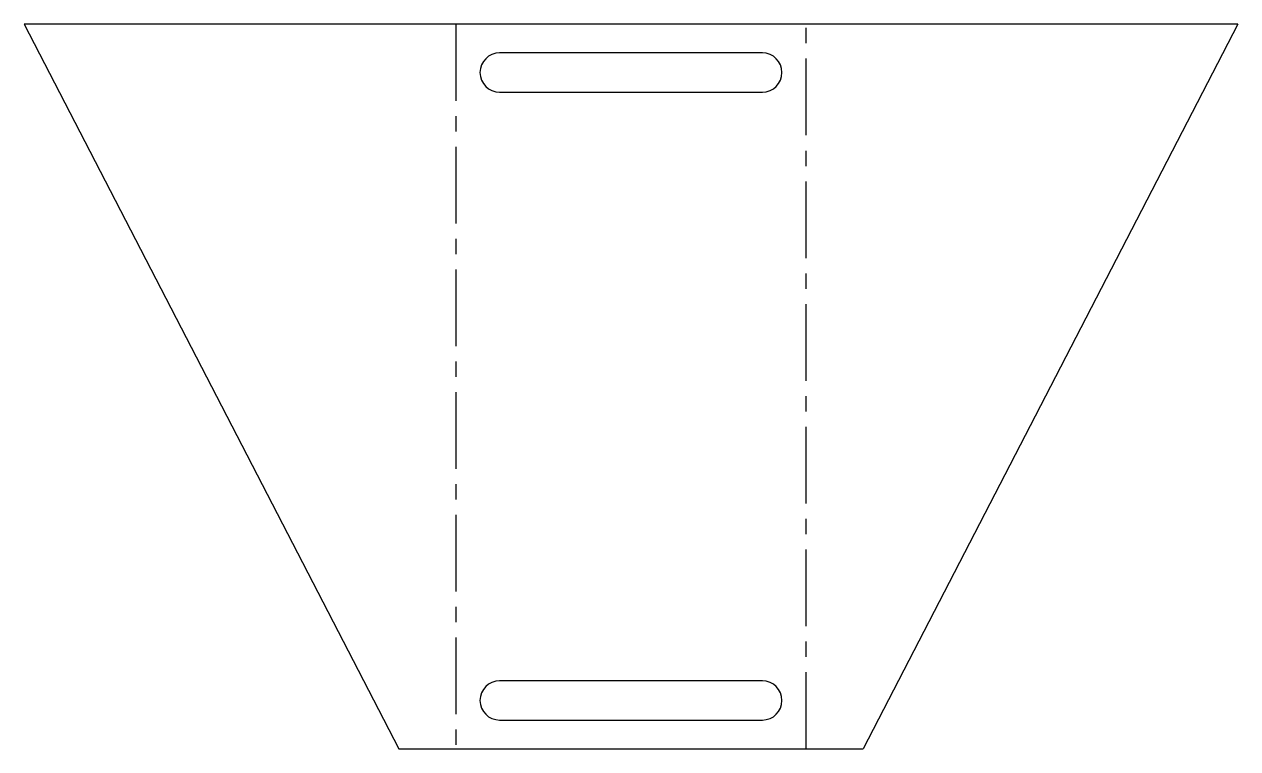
# Model space of a CAD drawing. Header units: millimetres. Extents: x -87 to 114, y -84 to 36.
import ezdxf

# ---------------------------------------------------------------- set-up
doc = ezdxf.new("R2010")
doc.units = ezdxf.units.MM
doc.linetypes.add('CENTERX2', pattern=[20.32, 12.7, -2.54, 2.54, -2.54])

msp = doc.modelspace()

# ---------------------------------------------------------------- linework, layer by layer
at = {"color": 7, "linetype": 'Continuous', "lineweight": 25}
for p, q in [((-86.93, 35.77), (-24.93, -84.23)), ((113.97, 35.77), (-86.93, 35.77)), ((113.97, 35.77), (51.97, -84.23)), ((35.27, 31.02), (-8.23, 31.02)), ((-8.23, 24.52), (35.27, 24.52)), ((35.27, -72.98), (-8.23, -72.98)), ((-8.23, -79.48), (35.27, -79.48)), ((-24.93, -84.23), (51.97, -84.23))]:
    msp.add_line(p, q, dxfattribs=at)
at = {"color": 7, "linetype": 'CENTERX2'}
for p, q in [((-15.46, 35.77), (-15.46, -84.23)), ((42.5, -84.23), (42.5, 35.77))]:
    msp.add_line(p, q, dxfattribs=at)
at = {"color": 7, "linetype": 'Continuous', "lineweight": 25}
for centre, start, end in [((-8.23, 27.77), 90, 270), ((35.27, 27.77), 270, 90), ((-8.23, -76.23), 90, 270), ((35.27, -76.23), 270, 90)]:
    msp.add_arc(centre, 3.25, start, end, dxfattribs=at)

doc.saveas('drawing.dxf')
